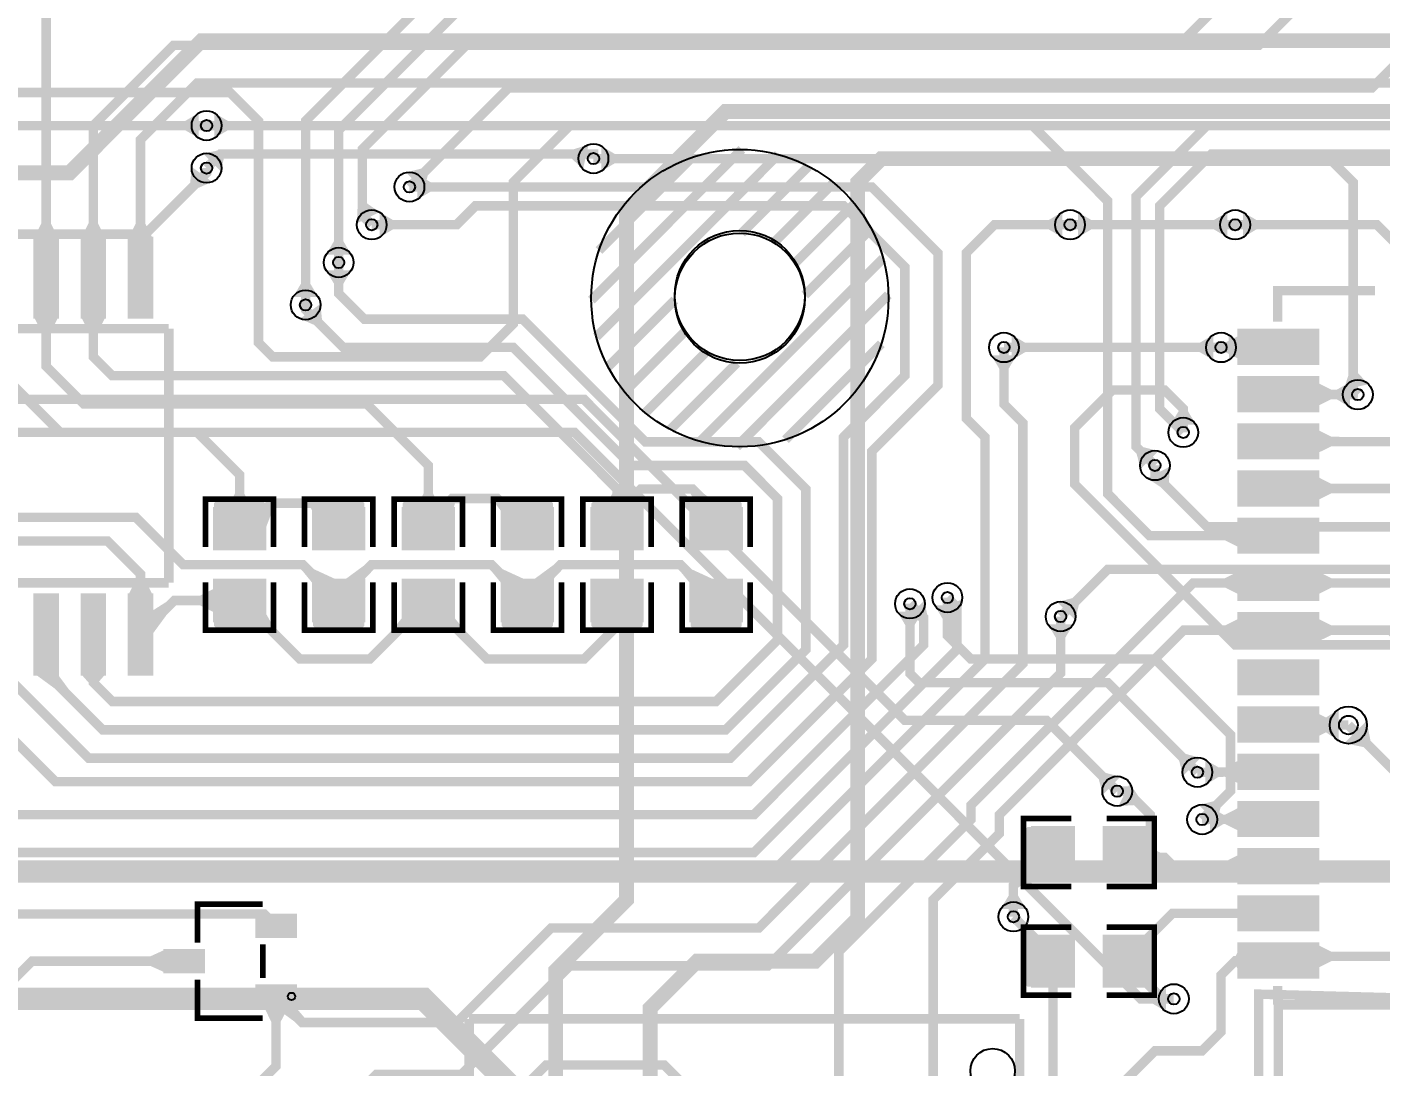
# Model space of a CAD drawing. Header units: millimetres. Extents: x -75 to 77, y -152 to 16.
# Drawn here: x -18.17 to 18.27, y -91.11 to -63.14 of the extents above; entities that cross this region are included whole.
import ezdxf

# ---------------------------------------------------------------- set-up
doc = ezdxf.new("R2010")
doc.units = ezdxf.units.MM
for name, color, linetype, true_color in [('BoardOutLine', 7, 'Continuous', 0xff00ff), ('BottomLayer', 7, 'Continuous', 0x0000ff), ('Document', 7, 'Continuous', 0xffffff), ('Hole', 7, 'Continuous', 0x222222), ('Inner1', 7, 'Continuous', 0x999966), ('Inner2', 7, 'Continuous', 0x008000), ('Multi-Layer', 7, 'Continuous', 0xc0c0c0), ('TopLayer', 7, 'Continuous', 0xff0000), ('TopPasteMaskLayer', 7, 'Continuous', 0x808080), ('TopSilkLayer', 7, 'Continuous', 0xffcc00), ('TopSolderMaskLayer', 7, 'Continuous', 0x800080)]:
    doc.layers.add(name, color=color, linetype=linetype, true_color=true_color)

msp = doc.modelspace()

# ---------------------------------------------------------------- hatches: boundary and pattern name
at = {"layer": 'Inner1'}
for points in [[(-13.546, -66.126), (-13.546, -65.446), (-13.906, -65.659), (-13.906, -65.913)], [(-2.71, -67.015), (-2.71, -66.335), (-2.35, -66.548), (-2.35, -66.802)], [(-13.734, -66.9), (-13.183, -67.299), (-13.566, -67.467), (-13.774, -67.316)], [(-7.965, -67.048), (-7.485, -67.529), (-7.381, -67.123), (-7.56, -66.944)], [(-8.679, -68.113), (-9.288, -68.416), (-9.271, -68.005), (-9.017, -67.879)], [(10.117, -68.793), (10.117, -68.113), (10.477, -68.326), (10.477, -68.58)], [(14.14, -68.793), (14.14, -68.113), (13.78, -68.326), (13.78, -68.58)], [(-9.439, -69.258), (-10.119, -69.258), (-9.906, -68.898), (-9.652, -68.898)], [(-10.328, -70.401), (-11.008, -70.401), (-10.795, -70.041), (-10.541, -70.041)], [(8.339, -72.095), (8.339, -71.415), (8.699, -71.628), (8.699, -71.882)], [(13.759, -72.095), (13.759, -71.415), (13.399, -71.628), (13.399, -71.882)], [(17.938, -72.744), (17.275, -72.895), (17.399, -72.498), (17.653, -72.44)], [(6.944, -78.697), (6.264, -78.697), (6.477, -79.057), (6.731, -79.057)], [(9.561, -78.605), (10.041, -79.086), (10.145, -78.68), (9.966, -78.501)], [(5.936, -78.862), (5.256, -78.862), (5.469, -79.222), (5.723, -79.222)], [(17.285, -82.402), (17.886, -81.801), (17.993, -82.33), (17.814, -82.509)], [(12.946, -83.277), (13.426, -82.796), (13.021, -82.692), (12.842, -82.871)], [(10.787, -83.785), (11.267, -83.304), (10.862, -83.2), (10.683, -83.379)], [(13.371, -84.066), (13.851, -84.547), (13.955, -84.141), (13.776, -83.962)], [(12.489, -89.621), (12.489, -88.941), (12.129, -89.154), (12.129, -89.408)]]:
    msp.add_hatch(color=256, dxfattribs=at).paths.add_polyline_path(points)
at = {"layer": 'Inner2'}
for points in [[(13.294, -73.83), (12.614, -73.83), (12.827, -73.47), (13.081, -73.47)], [(11.983, -75.271), (12.59, -74.966), (12.568, -75.38), (12.328, -75.5)]]:
    msp.add_hatch(color=256, dxfattribs=at).paths.add_polyline_path(points)
at = {"layer": 'TopLayer'}
for points in [[(-13.124, -66.126), (-13.124, -65.446), (-12.764, -65.659), (-12.764, -65.913)], [(-3.051, -66.297), (-3.202, -66.96), (-3.506, -66.675), (-3.448, -66.421)], [(-13.426, -66.54), (-12.946, -67.021), (-12.864, -66.638), (-13.044, -66.458)], [(-7.663, -67.777), (-7.663, -67.097), (-7.303, -67.31), (-7.303, -67.564)], [(-8.679, -68.793), (-8.679, -68.113), (-8.319, -68.326), (-8.319, -68.58)], [(9.695, -68.793), (9.695, -68.113), (9.335, -68.326), (9.335, -68.58)], [(14.562, -68.793), (14.562, -68.113), (14.922, -68.326), (14.922, -68.58)], [(-17.971, -68.796), (-17.336, -68.796), (-17.526, -68.415), (-17.78, -68.415)], [(-16.701, -68.796), (-16.066, -68.796), (-16.256, -68.415), (-16.51, -68.415)], [(-15.431, -68.796), (-14.796, -68.796), (-14.986, -68.415), (-15.24, -68.415)], [(-17.971, -68.796), (-17.336, -68.796), (-17.336, -70.956), (-17.971, -70.956)], [(-16.701, -68.796), (-16.066, -68.796), (-16.066, -70.956), (-16.701, -70.956)], [(-15.431, -68.796), (-14.796, -68.796), (-14.796, -70.956), (-15.431, -70.956)], [(-9.439, -69.68), (-10.119, -69.68), (-9.906, -70.04), (-9.652, -70.04)], [(-10.82, -70.982), (-10.269, -70.583), (-10.229, -70.999), (-10.437, -71.15)], [(-17.336, -70.956), (-17.971, -70.956), (-17.78, -71.337), (-17.526, -71.337)], [(-16.066, -70.956), (-16.701, -70.956), (-16.51, -71.337), (-16.256, -71.337)], [(14.184, -72.093), (14.177, -71.413), (14.539, -71.623), (14.542, -71.876)], [(14.461, -72.216), (14.461, -71.266), (16.561, -71.266), (16.561, -72.216)], [(14.461, -72.068), (14.461, -71.433), (14.08, -71.627), (14.08, -71.881)], [(8.468, -71.966), (7.788, -71.966), (8.001, -72.326), (8.255, -72.326)], [(14.461, -73.486), (14.461, -72.536), (16.561, -72.536), (16.561, -73.486)], [(16.561, -72.7), (16.561, -73.335), (16.942, -73.147), (16.942, -72.893)], [(17.445, -72.684), (17.44, -73.364), (17.081, -73.148), (17.083, -72.894)], [(14.461, -74.756), (14.461, -73.806), (16.561, -73.806), (16.561, -74.756)], [(16.561, -73.967), (16.561, -74.602), (16.942, -74.413), (16.942, -74.159)], [(11.803, -75.022), (12.283, -74.541), (11.878, -74.437), (11.699, -74.616)], [(14.461, -76.026), (14.461, -75.076), (16.561, -75.076), (16.561, -76.026)], [(16.561, -75.233), (16.561, -75.868), (16.942, -75.678), (16.942, -75.424)], [(-12.764, -76.065), (-12.129, -76.065), (-12.319, -75.684), (-12.573, -75.684)], [(-7.684, -76.065), (-7.049, -76.065), (-7.239, -75.684), (-7.493, -75.684)], [(-5.387, -76.183), (-4.764, -76.065), (-5.36, -75.79), (-5.601, -75.909)], [(-2.604, -76.065), (-1.969, -76.065), (-2.159, -75.684), (-2.413, -75.684)], [(-2.468, -76.065), (-1.833, -76.065), (-1.59, -75.684), (-1.949, -75.684)], [(0.563, -76.065), (-0.072, -76.065), (-0.315, -75.684), (0.044, -75.684)], [(-11.758, -77.197), (-13.135, -77.197), (-13.135, -76.065), (-11.758, -76.065)], [(-11.979, -76.065), (-11.758, -76.66), (-11.552, -76.121), (-11.649, -75.859)], [(-10.467, -76.183), (-9.844, -76.065), (-10.313, -75.917), (-10.554, -76.036)], [(-10.468, -77.197), (-9.091, -77.197), (-9.091, -76.065), (-10.468, -76.065)], [(-6.678, -77.197), (-8.055, -77.197), (-8.055, -76.065), (-6.678, -76.065)], [(-7.294, -76.065), (-6.678, -76.065), (-6.641, -75.909), (-6.911, -75.819)], [(-5.388, -77.197), (-4.011, -77.197), (-4.011, -76.065), (-5.388, -76.065)], [(-1.598, -77.197), (-2.974, -77.197), (-2.974, -76.065), (-1.598, -76.065)], [(-0.307, -77.197), (1.069, -77.197), (1.069, -76.065), (-0.307, -76.065)], [(14.461, -77.137), (14.461, -76.502), (14.08, -76.693), (14.08, -76.947)], [(14.461, -77.296), (14.461, -76.346), (16.561, -76.346), (16.561, -77.296)], [(-9.607, -77.997), (-9.091, -77.997), (-8.729, -77.616), (-9.089, -77.616)], [(-4.527, -77.997), (-4.011, -77.997), (-3.649, -77.616), (-4.009, -77.616)], [(14.461, -78.566), (14.461, -77.616), (16.561, -77.616), (16.561, -78.566)], [(-10.467, -78.116), (-9.844, -77.997), (-10.44, -77.723), (-10.742, -77.78)], [(-5.387, -78.116), (-4.764, -77.997), (-5.36, -77.723), (-5.662, -77.78)], [(-0.307, -78.116), (0.316, -77.997), (-0.28, -77.723), (-0.582, -77.78)], [(14.461, -78.407), (14.461, -77.772), (14.08, -77.963), (14.08, -78.217)], [(16.561, -77.773), (16.561, -78.408), (16.942, -78.218), (16.942, -77.964)], [(-15.431, -78.396), (-14.796, -78.396), (-14.986, -78.015), (-15.24, -78.015)], [(-13.134, -78.246), (-13.134, -78.881), (-13.515, -78.69), (-13.515, -78.436)], [(-11.758, -77.997), (-13.135, -77.997), (-13.135, -79.13), (-11.758, -79.13)], [(-10.468, -77.997), (-9.091, -77.997), (-9.091, -79.13), (-10.468, -79.13)], [(-6.678, -77.997), (-8.055, -77.997), (-8.055, -79.13), (-6.678, -79.13)], [(-5.388, -77.997), (-4.011, -77.997), (-4.011, -79.13), (-5.388, -79.13)], [(-1.598, -77.997), (-2.974, -77.997), (-2.974, -79.13), (-1.598, -79.13)], [(-0.307, -77.997), (1.069, -77.997), (1.069, -79.13), (-0.307, -79.13)], [(-17.971, -78.396), (-17.336, -78.396), (-17.336, -80.556), (-17.971, -80.556)], [(-16.701, -78.396), (-16.066, -78.396), (-16.066, -80.556), (-16.701, -80.556)], [(-15.431, -78.396), (-14.796, -78.396), (-14.796, -80.556), (-15.431, -80.556)], [(-14.796, -78.841), (-14.796, -79.476), (-14.415, -78.957), (-14.415, -78.598)], [(5.504, -79.041), (5.985, -78.56), (6.059, -78.935), (5.879, -79.114)], [(6.393, -78.826), (7.002, -78.524), (6.985, -78.934), (6.731, -79.06)], [(-11.758, -78.878), (-12.34, -79.13), (-11.819, -79.319), (-11.568, -79.211)], [(-7.431, -79.13), (-8.054, -79.008), (-8.327, -79.344), (-8.026, -79.402)], [(-6.678, -79.011), (-7.301, -79.13), (-6.705, -79.404), (-6.403, -79.346)], [(14.461, -79.677), (14.461, -79.042), (14.08, -79.233), (14.08, -79.487)], [(14.461, -79.836), (14.461, -78.886), (16.561, -78.886), (16.561, -79.836)], [(16.561, -79.043), (16.561, -79.678), (16.942, -79.488), (16.942, -79.234)], [(-2.604, -79.13), (-1.969, -79.13), (-2.159, -79.248), (-2.413, -79.248)], [(9.992, -79.205), (9.312, -79.205), (9.525, -79.565), (9.779, -79.565)], [(14.461, -81.106), (14.461, -80.156), (16.561, -80.156), (16.561, -81.106)], [(-17.336, -80.556), (-17.933, -80.556), (-17.414, -80.937), (-17.054, -80.937)], [(-16.066, -80.556), (-16.701, -80.556), (-16.51, -80.772), (-16.256, -80.772)], [(14.461, -82.376), (14.461, -81.426), (16.561, -81.426), (16.561, -82.376)], [(16.561, -81.591), (16.561, -82.226), (16.942, -82.038), (16.942, -81.784)], [(17.139, -81.488), (17.132, -82.338), (16.685, -82.036), (16.687, -81.782)], [(14.461, -83.646), (14.461, -82.696), (16.561, -82.696), (16.561, -83.646)], [(13.548, -83.524), (13.543, -82.844), (13.905, -83.054), (13.907, -83.308)], [(14.461, -83.495), (14.461, -82.86), (14.08, -83.053), (14.08, -83.307)], [(11.517, -83.484), (11.212, -84.092), (11.626, -84.069), (11.746, -83.83)], [(13.675, -84.794), (13.67, -84.114), (14.032, -84.324), (14.034, -84.578)], [(14.461, -84.765), (14.461, -84.13), (14.08, -84.324), (14.08, -84.578)], [(14.461, -84.916), (14.461, -83.966), (16.561, -83.966), (16.561, -84.916)], [(10.014, -84.656), (10.014, -86.033), (8.881, -86.033), (8.881, -84.656)], [(10.814, -84.656), (10.814, -86.033), (11.947, -86.033), (11.947, -84.656)], [(11.828, -84.783), (11.947, -85.406), (12.094, -84.937), (11.975, -84.697)], [(11.947, -85.789), (11.947, -85.154), (12.328, -85.344), (12.328, -85.598)], [(14.461, -86.186), (14.461, -85.236), (16.561, -85.236), (16.561, -86.186)], [(8.881, -86.051), (8.881, -85.416), (8.5, -85.935), (8.5, -86.294)], [(14.461, -86.033), (14.461, -85.398), (14.08, -85.591), (14.08, -85.845)], [(8.722, -86.861), (8.042, -86.861), (8.255, -86.501), (8.509, -86.501)], [(14.461, -87.456), (14.461, -86.506), (16.561, -86.506), (16.561, -87.456)], [(-11.875, -87.085), (-11.665, -87.015), (-12, -87.015), (-11.605, -86.995), (-11.665, -87.015), (-11.447, -87.015), (-11.875, -87.085)], [(-12, -87.015), (-10.93, -87.015), (-10.93, -87.615), (-12, -87.615)], [(10.014, -87.577), (10.014, -88.954), (8.881, -88.954), (8.881, -87.577)], [(10.814, -87.577), (10.814, -88.954), (11.947, -88.954), (11.947, -87.577)], [(14.461, -88.726), (14.461, -87.776), (16.561, -87.776), (16.561, -88.726)], [(-14.47, -88.565), (-14.47, -87.965), (-14.851, -88.138), (-14.851, -88.392)], [(-14.47, -87.965), (-13.4, -87.965), (-13.4, -88.565), (-14.47, -88.565)], [(14.461, -88.567), (14.461, -87.932), (14.366, -88.123), (14.366, -88.377)], [(16.561, -87.821), (16.561, -88.456), (16.942, -88.265), (16.942, -88.011)], [(-12, -88.915), (-10.93, -88.915), (-10.93, -89.515), (-12, -89.515)], [(-11.148, -89.515), (-11.783, -89.515), (-11.593, -89.896), (-11.339, -89.896)], [(-10.93, -89.515), (-11.483, -89.515), (-10.964, -89.896), (-10.605, -89.896)]]:
    msp.add_hatch(color=256, dxfattribs=at).paths.add_polyline_path(points)
at = {"layer": 'TopPasteMaskLayer'}
for points in [[(-17.971, -68.796), (-17.336, -68.796), (-17.336, -70.956), (-17.971, -70.956)], [(-16.701, -68.796), (-16.066, -68.796), (-16.066, -70.956), (-16.701, -70.956)], [(-15.431, -68.796), (-14.796, -68.796), (-14.796, -70.956), (-15.431, -70.956)], [(14.461, -72.216), (14.461, -71.266), (16.561, -71.266), (16.561, -72.216)], [(14.461, -73.486), (14.461, -72.536), (16.561, -72.536), (16.561, -73.486)], [(14.461, -74.756), (14.461, -73.806), (16.561, -73.806), (16.561, -74.756)], [(14.461, -76.026), (14.461, -75.076), (16.561, -75.076), (16.561, -76.026)], [(-11.806, -77.147), (-12.226, -77.147), (-12.226, -76.702), (-12.676, -76.702), (-12.676, -77.142), (-13.086, -77.147), (-13.136, -77.097), (-13.136, -75.947), (-13.086, -75.897), (-11.806, -75.897), (-11.756, -75.947), (-11.756, -77.097)], [(-10.419, -75.897), (-9.139, -75.897), (-9.089, -75.947), (-9.089, -77.097), (-9.139, -77.147), (-9.549, -77.152), (-9.549, -76.702), (-9.999, -76.702), (-9.999, -77.142), (-10.419, -77.147), (-10.469, -77.097), (-10.469, -75.947)], [(-6.726, -77.147), (-7.146, -77.147), (-7.146, -76.702), (-7.596, -76.702), (-7.596, -77.142), (-8.006, -77.147), (-8.056, -77.097), (-8.056, -75.947), (-8.006, -75.897), (-6.726, -75.897), (-6.676, -75.947), (-6.676, -77.097)], [(-5.339, -75.897), (-4.059, -75.897), (-4.009, -75.947), (-4.009, -77.097), (-4.059, -77.147), (-4.469, -77.152), (-4.469, -76.702), (-4.919, -76.702), (-4.919, -77.142), (-5.339, -77.147), (-5.389, -77.097), (-5.389, -75.947)], [(-1.646, -77.147), (-2.066, -77.147), (-2.066, -76.702), (-2.516, -76.702), (-2.516, -77.142), (-2.926, -77.147), (-2.976, -77.097), (-2.976, -75.947), (-2.926, -75.897), (-1.646, -75.897), (-1.596, -75.947), (-1.596, -77.097)], [(-0.259, -75.897), (1.021, -75.897), (1.071, -75.947), (1.071, -77.097), (1.021, -77.147), (0.611, -77.152), (0.611, -76.702), (0.161, -76.702), (0.161, -77.142), (-0.259, -77.147), (-0.309, -77.097), (-0.309, -75.947)], [(14.461, -77.296), (14.461, -76.346), (16.561, -76.346), (16.561, -77.296)], [(14.461, -78.566), (14.461, -77.616), (16.561, -77.616), (16.561, -78.566)], [(-11.806, -79.297), (-13.086, -79.297), (-13.136, -79.247), (-13.136, -78.097), (-13.086, -78.047), (-12.676, -78.042), (-12.676, -78.492), (-12.226, -78.492), (-12.226, -78.052), (-11.806, -78.047), (-11.756, -78.097), (-11.756, -79.247)], [(-10.419, -78.047), (-9.999, -78.047), (-9.999, -78.492), (-9.549, -78.492), (-9.549, -78.052), (-9.139, -78.047), (-9.089, -78.097), (-9.089, -79.247), (-9.139, -79.297), (-10.419, -79.297), (-10.469, -79.247), (-10.469, -78.097)], [(-6.726, -79.297), (-8.006, -79.297), (-8.056, -79.247), (-8.056, -78.097), (-8.006, -78.047), (-7.596, -78.042), (-7.596, -78.492), (-7.146, -78.492), (-7.146, -78.052), (-6.726, -78.047), (-6.676, -78.097), (-6.676, -79.247)], [(-5.339, -78.047), (-4.919, -78.047), (-4.919, -78.492), (-4.469, -78.492), (-4.469, -78.052), (-4.059, -78.047), (-4.009, -78.097), (-4.009, -79.247), (-4.059, -79.297), (-5.339, -79.297), (-5.389, -79.247), (-5.389, -78.097)], [(-1.646, -79.297), (-2.926, -79.297), (-2.976, -79.247), (-2.976, -78.097), (-2.926, -78.047), (-2.516, -78.042), (-2.516, -78.492), (-2.066, -78.492), (-2.066, -78.052), (-1.646, -78.047), (-1.596, -78.097), (-1.596, -79.247)], [(-0.259, -78.047), (0.161, -78.047), (0.161, -78.492), (0.611, -78.492), (0.611, -78.052), (1.021, -78.047), (1.071, -78.097), (1.071, -79.247), (1.021, -79.297), (-0.259, -79.297), (-0.309, -79.247), (-0.309, -78.097)], [(-17.971, -78.396), (-17.336, -78.396), (-17.336, -80.556), (-17.971, -80.556)], [(-16.701, -78.396), (-16.066, -78.396), (-16.066, -80.556), (-16.701, -80.556)], [(-15.431, -78.396), (-14.796, -78.396), (-14.796, -80.556), (-15.431, -80.556)], [(14.461, -79.836), (14.461, -78.886), (16.561, -78.886), (16.561, -79.836)], [(14.461, -81.106), (14.461, -80.156), (16.561, -80.156), (16.561, -81.106)], [(14.461, -82.376), (14.461, -81.426), (16.561, -81.426), (16.561, -82.376)], [(14.461, -83.646), (14.461, -82.696), (16.561, -82.696), (16.561, -83.646)], [(14.461, -84.916), (14.461, -83.966), (16.561, -83.966), (16.561, -84.916)], [(9.964, -84.704), (9.964, -85.124), (9.519, -85.124), (9.519, -85.574), (9.959, -85.574), (9.964, -85.984), (9.914, -86.034), (8.764, -86.034), (8.714, -85.984), (8.714, -84.704), (8.764, -84.654), (9.914, -84.654)], [(12.114, -84.704), (12.114, -85.984), (12.064, -86.034), (10.914, -86.034), (10.864, -85.984), (10.859, -85.574), (11.309, -85.574), (11.309, -85.124), (10.869, -85.124), (10.864, -84.704), (10.914, -84.654), (12.064, -84.654)], [(14.461, -86.186), (14.461, -85.236), (16.561, -85.236), (16.561, -86.186)], [(14.461, -87.456), (14.461, -86.506), (16.561, -86.506), (16.561, -87.456)], [(-12, -87.015), (-10.93, -87.015), (-10.93, -87.615), (-12, -87.615)], [(9.964, -87.625), (9.964, -88.045), (9.519, -88.045), (9.519, -88.495), (9.959, -88.495), (9.964, -88.905), (9.914, -88.955), (8.764, -88.955), (8.714, -88.905), (8.714, -87.625), (8.764, -87.575), (9.914, -87.575)], [(12.114, -87.625), (12.114, -88.905), (12.064, -88.955), (10.914, -88.955), (10.864, -88.905), (10.859, -88.495), (11.309, -88.495), (11.309, -88.045), (10.869, -88.045), (10.864, -87.625), (10.914, -87.575), (12.064, -87.575)], [(14.461, -88.726), (14.461, -87.776), (16.561, -87.776), (16.561, -88.726)], [(-14.47, -87.965), (-13.4, -87.965), (-13.4, -88.565), (-14.47, -88.565)], [(-12, -88.915), (-10.93, -88.915), (-10.93, -89.515), (-12, -89.515)]]:
    msp.add_hatch(color=256, dxfattribs=at).paths.add_polyline_path(points)
at = {"layer": 'TopSolderMaskLayer'}
for points in [[(-17.996, -68.771), (-17.31, -68.771), (-17.31, -70.982), (-17.996, -70.982)], [(-16.726, -68.771), (-16.04, -68.771), (-16.04, -70.982), (-16.726, -70.982)], [(-15.456, -68.771), (-14.77, -68.771), (-14.77, -70.982), (-15.456, -70.982)], [(14.405, -72.227), (14.405, -71.254), (16.617, -71.254), (16.617, -72.227)], [(14.405, -73.497), (14.405, -72.524), (16.617, -72.524), (16.617, -73.497)], [(14.405, -74.767), (14.405, -73.794), (16.617, -73.794), (16.617, -74.767)], [(14.405, -76.037), (14.405, -75.064), (16.617, -75.064), (16.617, -76.037)], [(-11.727, -77.218), (-13.165, -77.218), (-13.165, -76.044), (-11.727, -76.044)], [(-10.498, -77.218), (-9.06, -77.218), (-9.06, -76.044), (-10.498, -76.044)], [(-6.647, -77.218), (-8.085, -77.218), (-8.085, -76.044), (-6.647, -76.044)], [(-5.418, -77.218), (-3.98, -77.218), (-3.98, -76.044), (-5.418, -76.044)], [(-1.567, -77.218), (-3.005, -77.218), (-3.005, -76.044), (-1.567, -76.044)], [(-0.338, -77.218), (1.1, -77.218), (1.1, -76.044), (-0.338, -76.044)], [(14.405, -77.307), (14.405, -76.334), (16.617, -76.334), (16.617, -77.307)], [(14.405, -78.577), (14.405, -77.604), (16.617, -77.604), (16.617, -78.577)], [(-11.727, -77.976), (-13.165, -77.976), (-13.165, -79.151), (-11.727, -79.151)], [(-10.498, -77.976), (-9.06, -77.976), (-9.06, -79.151), (-10.498, -79.151)], [(-6.647, -77.976), (-8.085, -77.976), (-8.085, -79.151), (-6.647, -79.151)], [(-5.418, -77.976), (-3.98, -77.976), (-3.98, -79.151), (-5.418, -79.151)], [(-1.567, -77.976), (-3.005, -77.976), (-3.005, -79.151), (-1.567, -79.151)], [(-0.338, -77.976), (1.1, -77.976), (1.1, -79.151), (-0.338, -79.151)], [(-17.996, -78.371), (-17.31, -78.371), (-17.31, -80.582), (-17.996, -80.582)], [(-16.726, -78.371), (-16.04, -78.371), (-16.04, -80.582), (-16.726, -80.582)], [(-15.456, -78.371), (-14.77, -78.371), (-14.77, -80.582), (-15.456, -80.582)], [(14.405, -79.847), (14.405, -78.874), (16.617, -78.874), (16.617, -79.847)], [(14.405, -81.117), (14.405, -80.144), (16.617, -80.144), (16.617, -81.117)], [(14.405, -82.387), (14.405, -81.414), (16.617, -81.414), (16.617, -82.387)], [(14.405, -83.657), (14.405, -82.684), (16.617, -82.684), (16.617, -83.657)], [(14.405, -84.927), (14.405, -83.954), (16.617, -83.954), (16.617, -84.927)], [(10.039, -84.63), (10.039, -86.058), (8.856, -86.058), (8.856, -84.63)], [(10.789, -84.63), (10.789, -86.058), (11.972, -86.058), (11.972, -84.63)], [(14.405, -86.197), (14.405, -85.224), (16.617, -85.224), (16.617, -86.197)], [(14.405, -87.467), (14.405, -86.494), (16.617, -86.494), (16.617, -87.467)], [(-12.025, -86.99), (-10.905, -86.99), (-10.905, -87.641), (-12.025, -87.641)], [(10.039, -87.551), (10.039, -88.979), (8.856, -88.979), (8.856, -87.551)], [(10.789, -87.551), (10.789, -88.979), (11.972, -88.979), (11.972, -87.551)], [(14.405, -88.737), (14.405, -87.764), (16.617, -87.764), (16.617, -88.737)], [(-14.495, -87.94), (-13.375, -87.94), (-13.375, -88.591), (-14.495, -88.591)], [(-12.025, -88.89), (-10.905, -88.89), (-10.905, -89.541), (-12.025, -89.541)]]:
    msp.add_hatch(color=256, dxfattribs=at).paths.add_polyline_path(points)

# ---------------------------------------------------------------- linework, layer by layer
at = {"layer": 'BoardOutLine', "const_width": 0.254}
msp.add_lwpolyline([(-74.422, 6.985), (76.454, 7.112), (76.454, -103.378), (34.036, -103.378), (34.036, -89.662), (14.986, -89.154), (14.986, -103.378), (-34.036, -103.378), (-34.163, -147.955), (-74.295, -147.828), (-74.422, 6.985)], close=True, dxfattribs=at)
at = {"layer": 'BottomLayer', "const_width": 0.6}
msp.add_lwpolyline([(-48.425, -73.762), (-36.335, -85.852), (48.514, -85.852), (49.911, -84.455), (49.911, -80.518), (48.895, -79.502), (48.514, -79.502)], dxfattribs=at)
at = {"layer": 'Document'}
msp.add_circle((-11.049, -89.215), 0.1, dxfattribs=at)
at = {"layer": 'Hole'}
for centre, radius in [((-13.335, -65.786), 0.152), ((-2.921, -66.675), 0.152), ((-13.335, -66.929), 0.152), ((-7.874, -67.437), 0.152), ((-8.89, -68.453), 0.152), ((9.906, -68.453), 0.152), ((14.351, -68.453), 0.152), ((-9.779, -69.469), 0.152), ((-10.668, -70.612), 0.152), ((8.128, -71.755), 0.152), ((13.97, -71.755), 0.152), ((17.653, -73.025), 0.152), ((12.954, -74.041), 0.152), ((12.192, -74.93), 0.152), ((6.604, -78.486), 0.152), ((5.596, -78.651), 0.152), ((9.652, -78.994), 0.152), ((17.399, -81.915), 0.25), ((13.335, -83.185), 0.152), ((11.176, -83.693), 0.152), ((13.462, -84.455), 0.152), ((8.382, -87.071), 0.152), ((12.7, -89.281), 0.152)]:
    msp.add_circle(centre, radius, dxfattribs=at)
at = {"layer": 'Inner1', "const_width": 0.254}
for points in [[(17.399, -81.915), (23.749, -88.265), (34.29, -88.265), (37.338, -91.313), (44.704, -91.313), (46.101, -89.916), (46.101, -74.676), (51.435, -69.342), (53.975, -69.342), (56.007, -67.31), (56.007, -57.531), (57.785, -55.753), (73.152, -55.753), (75.057, -53.848), (75.057, -43.053), (73.279, -41.275), (73.279, -22.606), (70.739, -20.066), (4.445, -20.066), (2.897, -18.518), (2.897, -14.732)], [(-7.874, -67.437), (-5.207, -64.77), (18.034, -64.77), (19.304, -63.5), (46.736, -63.5), (48.133, -62.103), (48.133, -44.958), (49.784, -43.307), (62.738, -43.307), (63.627, -42.418), (63.627, -35.817), (64.255, -35.179), (64.389, -35.179)], [(-10.668, -70.612), (-10.668, -65.659), (-6.604, -61.595), (-6.604, -44.704), (-9.398, -41.91), (-9.398, -39.497)], [(-9.779, -69.469), (-9.779, -65.913), (-6.35, -62.484), (11.938, -62.484), (14.097, -60.325), (14.097, -39.497)], [(-8.89, -68.453), (-9.144, -68.199), (-9.144, -66.421), (-6.35, -63.627), (14.986, -63.627), (17.018, -61.595), (17.018, -57.15), (18.288, -55.88), (23.114, -55.88)], [(35.179, -67.564), (33.401, -65.786), (-3.556, -65.786), (-5.08, -67.31), (-5.08, -71.12), (-5.969, -72.009), (-11.557, -72.009), (-11.938, -71.628), (-11.938, -65.659), (-12.7, -64.897), (-20.955, -64.897), (-23.749, -67.691), (-29.337, -67.691)], [(-19.812, -65.786), (-13.335, -65.786)], [(17.653, -73.025), (17.526, -72.898), (17.526, -67.31), (16.891, -66.675), (-2.921, -66.675)], [(-32.766, -67.056), (-31.115, -68.707), (-14.986, -68.707), (-13.335, -67.056), (-13.335, -66.929)], [(9.906, -68.453), (14.351, -68.453)], [(11.176, -83.693), (9.271, -81.788), (5.461, -81.788), (-3.175, -73.152), (-20.574, -73.152), (-21.844, -71.882)], [(8.128, -71.755), (13.97, -71.755)], [(12.7, -89.281), (11.811, -89.281), (-3.429, -74.041), (-24.892, -74.041)], [(9.652, -78.994), (10.922, -77.724), (37.211, -77.724), (39.955, -80.468), (39.955, -84.709)], [(13.335, -83.185), (10.922, -80.772), (5.842, -80.772), (5.596, -80.526), (5.596, -78.651)], [(13.462, -84.455), (14.224, -83.693), (14.224, -82.169), (12.192, -80.137), (7.239, -80.137), (6.604, -79.502), (6.604, -78.486)]]:
    msp.add_lwpolyline(points, dxfattribs=at)
at = {"layer": 'Inner2'}
for points, const_width in [([(-25.273, -65.913), (-21.59, -65.913), (-20.447, -67.056), (-17.018, -67.056), (-13.462, -63.5), (51.181, -63.5), (55.753, -68.072), (65.913, -68.072), (67.31, -69.469), (67.31, -71.247), (66.802, -71.755), (58.674, -71.755), (57.404, -70.485), (54.356, -70.485), (50.546, -66.675), (4.826, -66.675), (4.191, -67.31), (4.191, -87.122), (3.048, -88.265), (-0.127, -88.265), (-1.397, -89.535), (-1.397, -93.218)], 0.4), ([(-3.937, -93.218), (-3.937, -88.519), (-2.032, -86.614), (-2.032, -68.072), (0.635, -65.405), (50.546, -65.405), (54.356, -69.215), (65.151, -69.215), (65.913, -69.977)], 0.4), ([(-3.937, -93.218), (-3.937, -92.837), (-7.493, -89.281), (-39.624, -89.281), (-51.308, -77.597), (-51.308, -71.374), (-53.112, -69.571), (-53.937, -69.571)], 0.6), ([(12.954, -74.041), (12.954, -73.406), (12.446, -72.898), (11.049, -72.898), (10.033, -73.914), (10.033, -75.438), (14.351, -79.756), (18.923, -79.756), (19.05, -79.883)], 0.254), ([(12.192, -74.93), (12.192, -75.184), (13.589, -76.581), (19.558, -76.581), (21.082, -78.105), (21.082, -78.359), (20.574, -78.867)], 0.254)]:
    msp.add_lwpolyline(points, dxfattribs=dict(at, const_width=const_width))
at = {"layer": 'Multi-Layer'}
for centre, radius in [((-13.335, -65.786), 0.4), ((-2.921, -66.675), 0.4), ((-13.335, -66.929), 0.4), ((-7.874, -67.437), 0.4), ((-8.89, -68.453), 0.4), ((9.906, -68.453), 0.4), ((14.351, -68.453), 0.4), ((1.016, -70.358), 1.75), ((-9.779, -69.469), 0.4), ((-10.668, -70.612), 0.4), ((8.128, -71.755), 0.4), ((13.97, -71.755), 0.4), ((17.653, -73.025), 0.4), ((12.954, -74.041), 0.4), ((12.192, -74.93), 0.4), ((5.596, -78.651), 0.4), ((6.604, -78.486), 0.4), ((9.652, -78.994), 0.4), ((17.399, -81.915), 0.5), ((13.335, -83.185), 0.4), ((11.176, -83.693), 0.4), ((13.462, -84.455), 0.4), ((8.382, -87.071), 0.4), ((12.7, -89.281), 0.4), ((7.823, -91.218), 0.6)]:
    msp.add_circle(centre, radius, dxfattribs=at)
at = {"layer": 'TopLayer', "const_width": 0.254}
for points in [[(10.109, -55.88), (20.574, -55.88), (22.987, -58.293), (22.987, -64.643), (21.082, -66.548), (13.716, -66.548), (12.319, -67.945), (12.319, -73.406), (12.954, -74.041)], [(7.823, -56.642), (20.574, -56.642), (22.479, -58.547), (22.479, -64.135), (20.828, -65.786), (13.589, -65.786), (11.684, -67.691), (11.684, -74.422), (12.192, -74.93)], [(-17.653, -69.876), (-17.653, -62.611), (-15.558, -60.516), (-10.668, -60.516)], [(19.304, -60.516), (15.939, -60.516), (12.827, -63.627), (-14.224, -63.627), (-16.383, -65.786), (-16.383, -69.876)], [(-15.113, -69.876), (-15.113, -66.167), (-13.589, -64.643), (19.939, -64.643)], [(15.512, -76.82), (12.05, -76.82), (10.922, -75.692), (10.922, -67.818), (8.89, -65.786), (-13.335, -65.786)], [(-2.921, -66.675), (-2.921, -66.548), (-12.954, -66.548), (-13.335, -66.929)], [(-20.193, -79.477), (-20.193, -80.645), (-17.399, -83.439), (1.27, -83.439), (4.572, -80.137), (4.572, -74.549), (6.35, -72.771), (6.35, -69.215), (4.572, -67.437), (-7.874, -67.437)], [(-18.923, -79.477), (-18.923, -80.391), (-16.51, -82.804), (0.762, -82.804), (3.81, -79.756), (3.81, -74.168), (5.461, -72.517), (5.461, -69.596), (3.81, -67.945), (-6.096, -67.945), (-6.604, -68.453), (-8.89, -68.453)], [(9.906, -68.453), (7.874, -68.453), (7.112, -69.215), (7.112, -73.66), (7.62, -74.168), (7.62, -80.137), (1.778, -85.979), (-21.082, -85.979), (-22.352, -87.249), (-45.154, -87.249), (-51.811, -93.833), (-51.816, -94.615)], [(18.796, -70.246), (18.796, -69.088), (18.161, -68.453), (14.351, -68.453)], [(-17.653, -79.477), (-17.653, -80.518), (-16.129, -82.042), (0.635, -82.042), (2.794, -79.883), (2.794, -75.565), (1.524, -74.295), (-1.524, -74.295), (-4.826, -70.993), (-9.088, -70.993), (-9.779, -70.302), (-9.779, -69.469)], [(-12.446, -76.632), (-12.446, -75.184), (-13.589, -74.041), (-17.272, -74.041), (-18.923, -72.39), (-18.923, -69.876)], [(-7.366, -76.632), (-7.366, -74.93), (-9.017, -73.279), (-16.637, -73.279), (-17.653, -72.263), (-17.653, -69.876)], [(-2.286, -76.632), (-2.286, -75.565), (-5.334, -72.517), (-15.875, -72.517), (-16.383, -72.009), (-16.383, -69.876)], [(-16.383, -79.477), (-16.383, -80.772), (-15.875, -81.28), (0.381, -81.28), (2.032, -79.629), (2.032, -75.819), (1.143, -74.93), (-1.905, -74.93), (-5.08, -71.755), (-9.652, -71.755), (-10.668, -70.739), (-10.668, -70.612)], [(-11.466, -89.215), (-10.765, -89.916), (-6.604, -89.916), (-4.064, -87.376), (1.524, -87.376), (8.636, -80.264), (8.636, -73.787), (8.128, -73.279), (8.128, -71.755)], [(15.512, -71.74), (13.97, -71.755)], [(15.512, -73.01), (17.653, -73.025)], [(15.512, -74.28), (19.05, -74.295)], [(15.511, -75.551), (20.814, -75.551), (21.717, -76.454)], [(-4.699, -76.631), (-5.511, -75.819), (-6.731, -75.819), (-7.366, -76.454), (-7.366, -76.631)], [(-2.286, -76.632), (-2.286, -76.2), (-1.651, -75.565), (-0.254, -75.565), (0.381, -76.2), (0.381, -76.632)], [(-9.779, -76.631), (-10.464, -75.946), (-11.557, -75.946), (-12.242, -76.631), (-12.446, -76.631)], [(-9.779, -78.563), (-10.745, -77.597), (-13.97, -77.597), (-15.24, -76.327), (-24.892, -76.327), (-25.858, -77.293), (-25.858, -83.058)], [(-21.463, -77.724), (-21.463, -77.724), (-20.701, -76.962), (-16.002, -76.962), (-15.113, -77.851), (-15.113, -79.477)], [(-4.699, -78.563), (-5.665, -77.597), (-8.89, -77.597), (-9.779, -78.486), (-9.779, -78.563)], [(0.381, -78.563), (-0.585, -77.597), (-3.81, -77.597), (-4.699, -78.486), (-4.699, -78.563)], [(3.683, -93.218), (3.683, -88.011), (7.239, -84.455), (7.239, -84.074), (13.223, -78.09), (15.512, -78.09)], [(15.511, -78.091), (19.798, -78.091), (20.574, -78.867)], [(5.596, -78.651), (5.969, -79.025), (5.969, -79.756), (1.397, -84.328), (-21.717, -84.328), (-23.114, -85.725), (-26.797, -85.725), (-27.94, -84.582), (-31.75, -84.582), (-32.385, -85.217), (-54.864, -85.217), (-58.547, -88.9), (-58.547, -101.854), (-57.023, -103.378), (-57.023, -105.588)], [(-50.292, -85.979), (-32.004, -85.979), (-31.369, -85.344), (-28.194, -85.344), (-27.051, -86.487), (-22.774, -86.487), (-21.631, -85.344), (1.397, -85.344), (6.858, -79.883), (6.858, -78.74), (6.604, -78.486)], [(-15.113, -79.476), (-14.2, -78.563), (-12.446, -78.563)], [(-7.366, -78.562), (-8.941, -80.137), (-10.823, -80.137), (-12.395, -78.562), (-12.446, -78.562)], [(-7.366, -78.563), (-5.792, -80.137), (-3.175, -80.137), (-2.286, -79.248), (-2.286, -78.563)], [(-9.525, -92.329), (-9.525, -92.075), (-8.763, -91.313), (-6.477, -91.313), (-3.556, -88.392), (1.778, -88.392), (9.652, -80.518), (9.652, -78.994)], [(6.223, -93.218), (6.223, -86.614), (8.001, -84.836), (8.001, -84.328), (12.969, -79.36), (15.512, -79.36)], [(15.512, -79.36), (18.527, -79.36), (19.05, -79.883)], [(15.512, -81.9), (17.399, -81.915)], [(15.511, -88.251), (15.624, -88.138), (19.05, -88.138), (20.828, -86.36), (20.828, -83.312), (21.554, -82.586), (23.676, -82.586)], [(15.512, -83.17), (13.335, -83.185)], [(11.38, -85.471), (12.065, -84.786), (12.065, -84.328), (11.43, -83.693), (11.176, -83.693)], [(15.512, -84.44), (13.462, -84.455)], [(8.382, -87.071), (8.382, -87.071), (8.382, -86.233), (9.144, -85.471), (9.449, -85.471)], [(15.512, -85.71), (12.7, -85.725), (12.446, -85.471), (11.379, -85.471)], [(-11.465, -87.315), (-11.785, -86.995), (-19.304, -86.995), (-20.701, -88.392), (-41.402, -88.392), (-44.196, -91.186), (-44.196, -94.615)], [(9.448, -88.265), (9.448, -88.137), (8.382, -87.071)], [(11.38, -88.265), (12.665, -86.981), (15.511, -86.981)], [(-27.482, -90.043), (-26.974, -89.535), (-19.304, -89.535), (-18.034, -88.265), (-13.935, -88.265)], [(1.143, -93.218), (-1.016, -91.059), (-4.191, -91.059), (-5.842, -92.71), (-5.842, -96.266), (-1.27, -100.838), (8.509, -100.838), (11.049, -98.298), (11.049, -91.821), (12.192, -90.678), (13.462, -90.678), (13.97, -90.17), (13.97, -88.646), (14.366, -88.25), (15.512, -88.25)], [(9.448, -88.265), (9.448, -97.74), (8.051, -99.137), (6.223, -99.137)], [(11.38, -88.265), (12.396, -89.281), (12.7, -89.281)], [(-11.466, -89.215), (-11.466, -91.095), (-12.573, -92.202), (-32.385, -92.202), (-34.798, -94.615), (-34.798, -129.921), (-37.338, -132.461), (-37.338, -143.764), (-36.49, -144.613), (-36.49, -144.89)]]:
    msp.add_lwpolyline(points, dxfattribs=at)
at = {"layer": 'TopSilkLayer'}
for points, const_width in [([(-2.98, -70.481), (1.072, -66.429)], 0.254), ([(-2.843, -71.467), (2.058, -66.565)], 0.254), ([(-2.771, -69.149), (-0.26, -66.638)], 0.254), ([(1.067, -68.679), (2.866, -66.88)], 0.254), ([(1.933, -68.936), (3.543, -67.325)], 0.254), ([(2.498, -69.493), (4.106, -67.885)], 0.254), ([(2.767, -70.346), (4.555, -68.558)], 0.254), ([(-0.047, -74.283), (4.874, -69.362)], 0.254), ([(0.931, -74.427), (5.018, -70.34)], 0.254), ([(18.115, -70.225), (15.494, -70.225), (15.494, -71.059)], 0.254), ([(-2.529, -72.275), (-0.73, -70.476)], 0.254), ([(-24.751, -71.247), (-14.351, -71.247)], 0.254), ([(-14.351, -71.247), (-14.351, -78.087)], 0.254), ([(-2.084, -72.952), (-0.473, -71.342)], 0.254), ([(-1.524, -73.515), (0.084, -71.907)], 0.254), ([(2.246, -74.236), (4.827, -71.655)], 0.254), ([(-0.851, -73.964), (0.937, -72.176)], 0.254), ([(-11.529, -77.121), (-11.529, -75.836), (-13.363, -75.836), (-13.363, -77.121)], 0.152), ([(-10.696, -77.121), (-10.696, -75.836), (-8.862, -75.836), (-8.862, -77.121)], 0.152), ([(-6.449, -77.121), (-6.449, -75.836), (-8.283, -75.836), (-8.283, -77.121)], 0.152), ([(-5.616, -77.121), (-5.616, -75.836), (-3.782, -75.836), (-3.782, -77.121)], 0.152), ([(-1.369, -77.121), (-1.369, -75.836), (-3.203, -75.836), (-3.203, -77.121)], 0.152), ([(-0.536, -77.121), (-0.536, -75.836), (1.298, -75.836), (1.298, -77.121)], 0.152), ([(-24.751, -78.087), (-14.351, -78.087)], 0.254), ([(-11.529, -78.073), (-11.529, -79.358), (-13.363, -79.358), (-13.363, -78.073)], 0.152), ([(-10.696, -78.073), (-10.696, -79.358), (-8.862, -79.358), (-8.862, -78.073)], 0.152), ([(-6.449, -78.073), (-6.449, -79.358), (-8.283, -79.358), (-8.283, -78.073)], 0.152), ([(-5.616, -78.073), (-5.616, -79.358), (-3.782, -79.358), (-3.782, -78.073)], 0.152), ([(-1.369, -78.073), (-1.369, -79.358), (-3.203, -79.358), (-3.203, -78.073)], 0.152), ([(-0.536, -78.073), (-0.536, -79.358), (1.298, -79.358), (1.298, -78.073)], 0.152), ([(9.938, -84.427), (8.653, -84.427), (8.653, -86.261), (9.938, -86.261)], 0.152), ([(10.89, -84.427), (12.175, -84.427), (12.175, -86.261), (10.89, -86.261)], 0.152), ([(-11.824, -86.729), (-13.576, -86.729), (-13.576, -87.771)], 0.152), ([(9.938, -87.348), (8.653, -87.348), (8.653, -89.182), (9.938, -89.182)], 0.152), ([(10.89, -87.348), (12.175, -87.348), (12.175, -89.182), (10.89, -89.182)], 0.152), ([(-11.824, -87.81), (-11.824, -88.721)], 0.152), ([(-11.824, -89.801), (-13.576, -89.801), (-13.576, -88.76)], 0.152), ([(15.494, -88.932), (15.494, -89.441)], 0.254), ([(15.511, -95.725), (15.511, -89.259)], 0.254), ([(15.511, -89.441), (33.511, -89.441)], 0.254), ([(8.553, -89.818), (-6.267, -89.818)], 0.254), ([(-6.267, -89.818), (-6.267, -95.568)], 0.254), ([(8.553, -95.568), (8.553, -89.818)], 0.254)]:
    msp.add_lwpolyline(points, dxfattribs=dict(at, const_width=const_width))
for radius in [4, 1.75]:
    msp.add_circle((1.019, -70.428), radius, dxfattribs=at)

doc.saveas('drawing.dxf')
